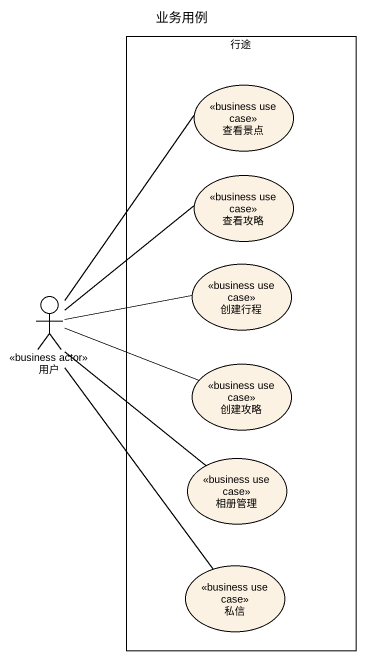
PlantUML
@startuml
title 业务用例
rectangle 行途 {
  usecase 查看景点 <<business use case>>
  usecase 查看攻略 <<business use case>>
  usecase 创建行程 <<business use case>>
  usecase 创建攻略 <<business use case>>
  usecase 相册管理 <<business use case>>
  usecase 私信 <<business use case>>
}
actor 用户 <<business actor>>
用户 -up- 查看景点
用户 -up- 查看攻略
用户 -right- 创建行程
用户 -right- 创建攻略
用户 -- 相册管理
用户 -- 私信
@enduml
